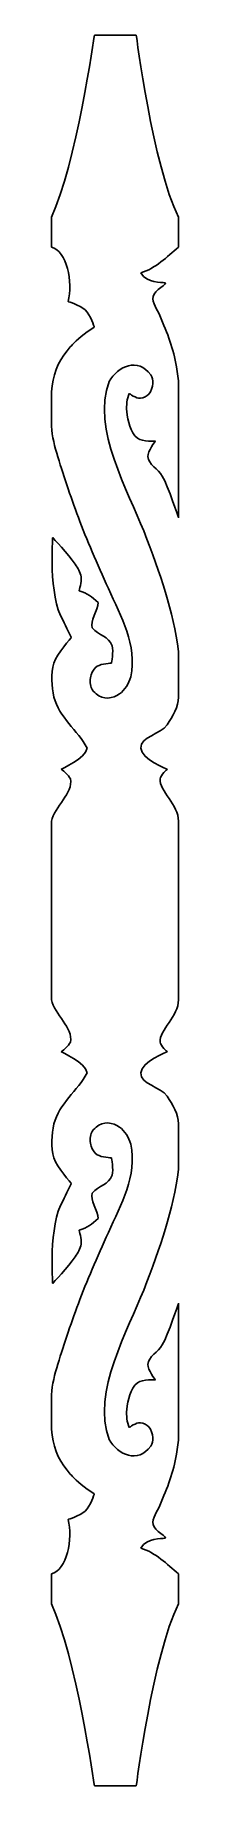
# Model space of a CAD drawing. Extents: x -3 to 120, y 0 to 1640.
import ezdxf

# ---------------------------------------------------------------- set-up
doc = ezdxf.new("R2010")
doc.units = 0
doc.layers.add('Layer_1', color=7, linetype='CONTINUOUS')

msp = doc.modelspace()

# ---------------------------------------------------------------- linework, layer by layer
at = {"layer": 'Layer_1', "color": 7}
for points in [[(79.820474, 1639.966339), (40.569262, 1639.966339)], [(0.141111, 1305.634788), (0.141111, 1277.054173)], [(119.434362, 1187.773004), (119.434362, 1260.439751), (119.457476, 1311.267746)], [(119.511852, 1019.779026), (119.511852, 1062.643338)], [(0.141111, 903.676755), (0.141111, 820.141094), (0.141111, 819.646359), (0.141111, 736.110698)], [(119.434354, 820.141094), (119.434354, 903.676755)], [(119.434354, 736.110698), (119.434354, 819.646359), (119.434354, 820.141094)], [(119.511852, 577.14412), (119.511852, 620.008426)], [(119.457476, 328.51972), (119.434362, 379.347688), (119.434362, 452.014435)], [(0.141111, 362.733266), (0.141111, 334.152678)], [(40.569262, -0.178886), (79.820474, -0.178886)]]:
    msp.add_lwpolyline(points, dxfattribs=at)
for points in [[(40.569262, 1639.966339), (40.569262, 1639.966339), (22.996861, 1517.442132), (0.141111, 1469.397313)], [(119.434354, 1469.397313), (95.274528, 1517.885156), (79.820474, 1639.966339), (79.820474, 1639.966339)], [(0.141111, 1469.397313), (0.141111, 1460.156426), (0.141111, 1450.351123), (0.141111, 1441.110236)], [(119.434354, 1441.110236), (119.434354, 1450.539252), (119.434354, 1459.968296), (119.434354, 1469.397313)], [(0.141111, 1441.110236), (14.713334, 1438.105613), (20.452938, 1408.194912), (15.815606, 1390.296971)], [(84.071401, 1417.189391), (97.660356, 1421.063145), (108.66231, 1432.495346), (119.434354, 1441.110236)], [(106.684028, 1407.921156), (103.067443, 1408.555282), (90.402348, 1407.021263), (84.071401, 1417.189391)], [(101.990938, 1377.17149), (99.565667, 1383.048376), (94.416821, 1388.892267), (95.594568, 1395.139876)], [(95.594568, 1395.139876), (96.639468, 1400.682749), (110.300624, 1407.287031), (106.684028, 1407.921156)], [(15.815606, 1390.296971), (15.815606, 1390.296971), (26.475101, 1387.14977), (31.742993, 1382.444759)], [(31.742993, 1382.444759), (37.010882, 1377.739745), (40.330355, 1366.392577), (40.330355, 1366.392577)], [(40.330355, 1366.392577), (40.330355, 1366.392577), (28.206108, 1358.568954), (23.214294, 1353.444363)], [(117.488276, 1329.280802), (114.991284, 1345.839555), (108.984105, 1360.477035), (101.990938, 1377.17149)], [(23.214294, 1353.444363), (20.365049, 1350.519355), (17.358038, 1347.502992), (14.783923, 1344.236016)], [(14.783923, 1344.236016), (5.776459, 1333.044521), (1.187185, 1321.215543), (0.141111, 1305.634788)], [(54.207292, 1315.297061), (62.564366, 1329.701873), (81.317595, 1338.456121), (93.402337, 1321.571849)], [(119.457476, 1311.267746), (119.817005, 1317.492073), (118.34214, 1323.484129), (117.488276, 1329.280802)], [(86.751113, 1175.497503), (72.662142, 1211.08437), (37.724521, 1272.11711), (54.207292, 1315.297061)], [(95.304119, 1313.603728), (95.072398, 1310.057408), (93.861436, 1306.299958), (91.500551, 1303.64357)], [(93.402337, 1321.571849), (95.053548, 1319.397016), (95.482162, 1316.328583), (95.304119, 1313.603728)], [(73.225147, 1304.208015), (70.891161, 1299.044742), (70.435916, 1293.00973), (70.876005, 1287.275754)], [(83.893412, 1299.659496), (79.579914, 1299.290547), (73.225147, 1304.208015), (73.225147, 1304.208015)], [(91.500551, 1303.64357), (89.59902, 1301.504044), (86.745423, 1299.903477), (83.893412, 1299.659496)], [(70.876005, 1287.275754), (72.126947, 1278.406102), (73.94866, 1267.924933), (80.979826, 1262.375344)], [(0.141111, 1277.054173), (0.141111, 1267.401369), (2.216613, 1257.864671), (5.054117, 1248.322032)], [(5.054117, 1248.322032), (10.785232, 1229.478223), (17.949517, 1208.114735), (25.381921, 1188.043231)], [(80.979826, 1262.375344), (85.714392, 1258.638439), (97.739895, 1259.653056), (97.739895, 1259.653056)], [(97.739895, 1259.653056), (97.739895, 1259.653056), (90.38259, 1249.855063), (90.727655, 1245.177342)], [(90.727655, 1245.177342), (91.281965, 1237.663091), (100.36685, 1233.293473), (104.218145, 1226.817489)], [(104.218145, 1226.817489), (109.809001, 1217.416384), (119.434362, 1187.773004), (119.434362, 1187.773004)], [(25.381921, 1188.043231), (33.216845, 1167.232187), (42.870363, 1144.995083), (53.642848, 1121.372662)], [(1.27, 1169.181417), (1.27, 1169.181417), (-3.005333, 1114.74324), (10.992084, 1091.451039)], [(22.441399, 1144.281035), (16.118312, 1153.483427), (1.27, 1169.181417), (1.27, 1169.181417)], [(119.511852, 1062.643338), (114.335617, 1100.661051), (102.976376, 1134.406063), (86.751113, 1175.497503)], [(27.968756, 1132.328839), (27.244131, 1136.74144), (24.973774, 1140.595495), (22.441399, 1144.281035)], [(26.066971, 1119.380631), (26.066971, 1119.380631), (28.675664, 1128.024132), (27.968756, 1132.328839)], [(44.133926, 1108.424456), (37.548231, 1113.917144), (34.544271, 1116.960259), (26.066971, 1119.380631)], [(53.642848, 1121.372662), (65.397612, 1094.900633), (80.901255, 1068.923093), (74.562477, 1038.703325)], [(38.428572, 1084.520073), (36.216921, 1090.653586), (43.654704, 1101.4198), (44.133926, 1108.424456)], [(10.992084, 1091.451039), (13.377181, 1086.136975), (18.815826, 1075.555936), (18.815826, 1075.555936)], [(57.101052, 1067.730591), (54.276964, 1076.915626), (44.381432, 1077.465141), (38.428572, 1084.520073)], [(18.815826, 1075.555936), (18.815826, 1075.555936), (5.138544, 1060.715873), (2.503113, 1051.651545)], [(56.495524, 1051.651545), (56.495524, 1051.651545), (58.59079, 1062.578173), (57.101052, 1067.730591)], [(2.503113, 1051.651545), (-0.463008, 1041.449827), (0.172765, 1030.119), (2.503113, 1019.779026)], [(43.183032, 1048.663511), (46.974433, 1051.175238), (56.495524, 1051.651545), (56.495524, 1051.651545)], [(37.477678, 1028.743166), (36.164004, 1032.504426), (36.259652, 1036.90207), (37.477678, 1040.695362)], [(37.477678, 1040.695362), (38.476389, 1043.805677), (40.459717, 1046.859378), (43.183032, 1048.663511)], [(74.562477, 1038.703325), (72.884392, 1032.501237), (69.1585, 1026.442773), (64.102663, 1022.767082)], [(2.503113, 1019.779026), (6.998081, 1000.971117), (24.815934, 988.920849), (33.67411, 971.970272)], [(42.23214, 1022.767082), (40.316788, 1024.443765), (38.317029, 1026.339988), (37.477678, 1028.743166)], [(64.102663, 1022.767082), (58.056264, 1018.506261), (48.396613, 1016.711835), (42.23214, 1022.767082)], [(108.794601, 993.882626), (114.006069, 1001.479681), (119.511852, 1010.897493), (119.511852, 1019.779026)], [(84.071401, 971.970272), (83.765354, 982.978067), (102.565305, 984.801815), (108.794601, 993.882626)], [(33.67411, 971.970272), (32.220242, 962.104404), (9.159361, 952.282224), (9.159361, 952.282224)], [(108.942141, 952.282224), (108.942141, 952.282224), (84.365257, 961.400936), (84.071401, 971.970272)], [(9.159361, 952.282224), (9.159361, 952.282224), (16.897133, 946.944526), (17.895386, 943.085815)], [(102.138354, 943.085815), (102.578067, 946.936511), (108.942141, 952.282224), (108.942141, 952.282224)], [(17.895386, 943.085815), (20.899818, 930.019716), (2.834479, 916.934511), (0.141111, 903.676755)], [(119.434354, 903.676755), (119.806828, 918.581504), (101.316717, 932.2366), (102.138354, 943.085815)], [(0.141111, 736.110698), (2.834479, 722.852942), (20.899818, 709.767737), (17.895386, 696.701638)], [(102.138354, 696.701638), (101.316717, 707.550853), (119.806828, 721.205949), (119.434354, 736.110698)], [(17.895386, 696.701638), (16.897133, 692.842926), (9.159361, 687.505229), (9.159361, 687.505229)], [(108.942141, 687.505229), (108.942141, 687.505229), (102.578067, 692.850942), (102.138354, 696.701638)], [(9.159361, 687.505229), (9.159361, 687.505229), (32.220242, 677.683049), (33.67411, 667.817181)], [(84.071401, 667.817181), (84.365257, 678.386516), (108.942141, 687.505229), (108.942141, 687.505229)], [(33.67411, 667.817181), (24.815934, 650.866604), (6.998081, 638.816336), (2.503113, 620.008426)], [(108.794601, 645.904827), (102.565305, 654.985638), (83.765354, 656.809386), (84.071401, 667.817181)], [(119.511852, 620.008426), (119.511852, 628.88996), (114.006069, 638.307772), (108.794601, 645.904827)], [(2.503113, 620.008426), (0.172765, 609.668453), (-0.463008, 598.337626), (2.503113, 588.135914)], [(37.477678, 599.092091), (36.259652, 602.885383), (36.164004, 607.283026), (37.477678, 611.044287)], [(37.477678, 611.044287), (38.317029, 613.447465), (40.316788, 615.343688), (42.23214, 617.02037)], [(42.23214, 617.02037), (48.396613, 623.075618), (58.056264, 621.281192), (64.102663, 617.02037)], [(64.102663, 617.02037), (69.1585, 613.34468), (72.884392, 607.286216), (74.562477, 601.084128)], [(43.183032, 591.123942), (40.459717, 592.928075), (38.476389, 595.981776), (37.477678, 599.092091)], [(56.495524, 588.135914), (56.495524, 588.135914), (46.974433, 588.61222), (43.183032, 591.123942)], [(74.562477, 601.084128), (80.901255, 570.864365), (65.397612, 544.886826), (53.642848, 518.414776)], [(2.503113, 588.135914), (5.138544, 579.071585), (18.815826, 564.231522), (18.815826, 564.231522)], [(57.101052, 572.056867), (58.59079, 577.209285), (56.495524, 588.135914), (56.495524, 588.135914)], [(86.751113, 464.289945), (102.976376, 505.381387), (114.335617, 539.126388), (119.511852, 577.14412)], [(18.815826, 564.231522), (18.815826, 564.231522), (13.377181, 553.650475), (10.992084, 548.3364)], [(38.428572, 555.267382), (44.381432, 562.322317), (54.276964, 562.871832), (57.101052, 572.056867)], [(10.992084, 548.3364), (-3.005333, 525.044205), (1.27, 470.606022), (1.27, 470.606022)], [(44.133926, 531.362991), (43.654704, 538.367662), (36.216921, 549.133875), (38.428572, 555.267382)], [(26.066971, 520.406814), (34.544271, 522.82718), (37.548231, 525.870297), (44.133926, 531.362991)], [(53.642848, 518.414776), (42.870363, 494.792381), (33.216845, 472.555274), (25.381921, 451.744207)], [(27.968756, 507.458599), (28.675664, 511.763307), (26.066971, 520.406814), (26.066971, 520.406814)], [(1.27, 470.606022), (1.27, 470.606022), (16.118312, 486.304012), (22.441399, 495.506404)], [(22.441399, 495.506404), (24.973774, 499.191944), (27.244131, 503.045998), (27.968756, 507.458599)], [(54.207292, 324.490405), (37.724521, 367.670348), (72.662142, 428.703077), (86.751113, 464.289945)], [(25.381921, 451.744207), (17.949517, 431.672704), (10.785232, 410.309216), (5.054117, 391.465407)], [(119.434362, 452.014435), (119.434362, 452.014435), (109.809001, 422.371055), (104.218145, 412.96995)], [(104.218145, 412.96995), (100.36685, 406.493966), (91.281965, 402.124348), (90.727655, 394.610096)], [(90.727655, 394.610096), (90.38259, 389.932376), (97.739895, 380.134382), (97.739895, 380.134382)], [(5.054117, 391.465407), (2.216613, 381.922768), (0.141111, 372.386084), (0.141111, 362.733266)], [(80.979826, 377.412095), (73.94866, 371.862506), (72.126947, 361.381337), (70.876005, 352.511685)], [(97.739895, 380.134382), (97.739895, 380.134382), (85.714392, 381.149), (80.979826, 377.412095)], [(70.876005, 352.511685), (70.435916, 346.77772), (70.891161, 340.742708), (73.225147, 335.579424)], [(0.141111, 334.152678), (1.187185, 318.571923), (5.776459, 306.742945), (14.783923, 295.551423)], [(73.225147, 335.579424), (73.225147, 335.579424), (79.579914, 340.49692), (83.893412, 340.127943)], [(83.893412, 340.127943), (86.745423, 339.883962), (89.59902, 338.283423), (91.500551, 336.143868)], [(91.500551, 336.143868), (93.861436, 333.487508), (95.072398, 329.730058), (95.304119, 326.183738)], [(117.488276, 310.506661), (118.34214, 316.303336), (119.817005, 322.295393), (119.457476, 328.51972)], [(93.402337, 318.215617), (81.317595, 301.331334), (62.564366, 310.085585), (54.207292, 324.490405)], [(95.304119, 326.183738), (95.482162, 323.458883), (95.053548, 320.39045), (93.402337, 318.215617)], [(14.783923, 295.551423), (17.358038, 292.284447), (20.365049, 289.268084), (23.214294, 286.343076)], [(101.990938, 262.615948), (108.984105, 279.310409), (114.991284, 293.947893), (117.488276, 310.506661)], [(23.214294, 286.343076), (28.206108, 281.218485), (40.330355, 273.394862), (40.330355, 273.394862)], [(40.330355, 273.394862), (40.330355, 273.394862), (37.010882, 262.047694), (31.742993, 257.342683)], [(95.594568, 244.647565), (94.416821, 250.895175), (99.565667, 256.739066), (101.990938, 262.615948)], [(15.815606, 249.49047), (20.452938, 231.59253), (14.713334, 201.681828), (0.141111, 198.677206)], [(31.742993, 257.342683), (26.475101, 252.637671), (15.815606, 249.49047), (15.815606, 249.49047)], [(84.071401, 222.598051), (90.402348, 232.766179), (103.067443, 231.23216), (106.684028, 231.866285)], [(106.684028, 231.866285), (110.300624, 232.50041), (96.639468, 239.104692), (95.594568, 244.647565)], [(119.434354, 198.677206), (108.66231, 207.292096), (97.660356, 218.724297), (84.071401, 222.598051)], [(0.141111, 198.677206), (0.141111, 189.436319), (0.141111, 179.631016), (0.141111, 170.390129)], [(119.434354, 170.390129), (119.434354, 179.819145), (119.434354, 189.24819), (119.434354, 198.677206)], [(0.141111, 170.390129), (22.996861, 122.345323), (40.569262, -0.178886), (40.569262, -0.178886)], [(79.820474, -0.178886), (79.820474, -0.178886), (95.274528, 121.902291), (119.434354, 170.390129)]]:
    msp.add_open_spline(points, degree=3, dxfattribs=at)

doc.saveas('drawing.dxf')
